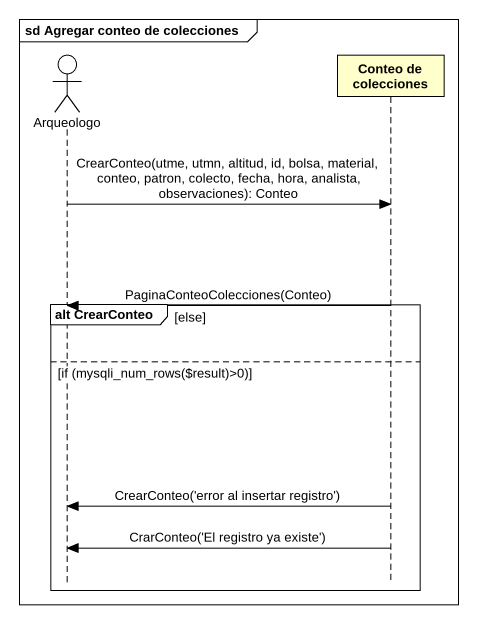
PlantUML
@startuml
mainframe sd Agregar conteo de colecciones
hide footbox
actor Arqueologo
participant "Conteo de colecciones" as Conteo_de_colecciones

Arqueologo -> Conteo_de_colecciones : CrearConteo(utme, utmn, altitud, id, bolsa, material, conteo, patron, colecto, fecha, hora, analista, observaciones): Conteo
group alt CrearConteo [else]
  Conteo_de_colecciones -> Arqueologo : PaginaConteoColecciones(Conteo)
else if (mysqli_num_rows(~$result)>0)
  Conteo_de_colecciones -> Arqueologo : CrearConteo('error al insertar registro')
  Conteo_de_colecciones -> Arqueologo : CrarConteo('El registro ya existe')
end
@enduml
